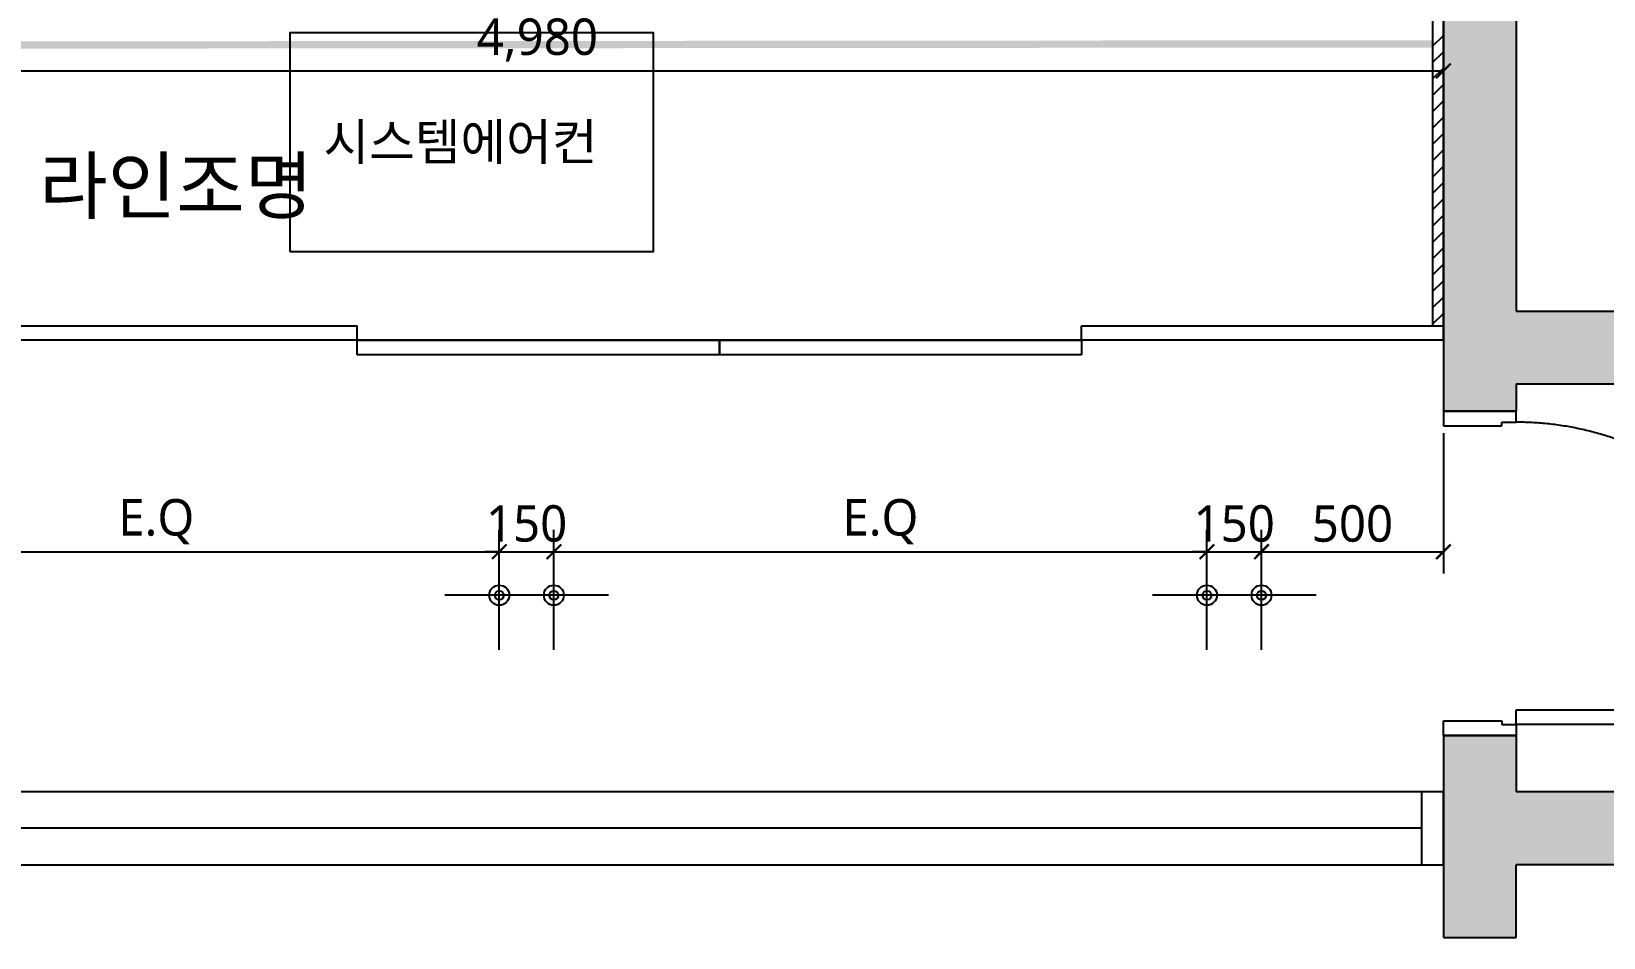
# Model space of a CAD drawing. Header units: millimetres. Extents: x 512 to 764439, y -71 to 559481.
# Drawn here: x 341089 to 345409, y 272381 to 274869 of the extents above; entities that cross this region are included whole.
import ezdxf

# ---------------------------------------------------------------- set-up
doc = ezdxf.new("R2010")
doc.units = ezdxf.units.MM
doc.header["$LTSCALE"] = 50
doc.linetypes.add('CENTER2', pattern=[28.575, 19.05, -3.175, 3.175, -3.175])
for name, color, linetype in [('#조명', 40, 'Continuous'), ('DIM', 7, 'Continuous'), ('ha', 8, 'Continuous'), ('red', 10, 'Continuous'), ('wall', 2, 'Continuous')]:
    doc.layers.add(name, color=color, linetype=linetype)
doc.layers.add('text', color=7, linetype='Continuous', lineweight=0)
doc.styles.add('N 맑은고딕', font='malgun.ttf')
doc.styles.add('맑은 고딕', font='malgun.ttf')
doc.dimstyles.new('DH IN40', dxfattribs={"dimscale": 40, "dimtxt": 2.5, "dimasz": 1, "dimexe": 1.5, "dimexo": 1.5, "dimtad": 1, "dimdec": 7, "dimlunit": 6, "dimtxsty": '맑은 고딕', "dimblk": 'ARCHTICK', "dimcen": 2.5, "dimclrd": 256, "dimclre": 256, "dimclrt": 256, "dimadec": 0, "dimazin": 0, "dimtfac": 1, "dimtdec": 7, "dimtix": 1, "dimtmove": 0, "dimatfit": 3, "dimldrblk": 'ARCHTICK', "dimfxl": 1, "dimtfillclr": 1, "dimlwd": -1, "dimlwe": -1, "dimarcsym": 0})

# ---------------------------------------------------------------- blocks, each defined once
blk = doc.blocks.new('123123')
at = {"layer": 'ha', "linetype": 'Continuous'}
h = blk.add_hatch(color=8, dxfattribs=at)
h.dxf.hatch_style = 1
h.paths.add_polyline_path([(327221.9, 120647.9), (327221.9, 120977.9), (326991.9, 120977.9), (326991.9, 115837.9), (327221.9, 115837.9)])
h.paths.add_polyline_path([(326071.9, 119477.9), (324731.9, 119477.9), (324731.9, 119277.9), (326071.9, 119277.9)])
h.paths.add_polyline_path([(323831.9, 119477.9), (322821.9, 119477.9), (322821.9, 118447.9), (321491.9, 118447.9), (321491.9, 120777.9), (322691.9, 120777.9), (322691.9, 120977.9), (321291.9, 120977.9), (321291.9, 117667.9), (320191.9, 117667.9), (320191.9, 116287.9), (320391.9, 116287.9), (320391.9, 117467.9), (322851.9, 117467.9), (322851.9, 116147.9), (322621.9, 116147.9), (322621.9, 115967.9), (322881.9, 115967.9), (323721.9, 115967.9), (323721.9, 116147.9), (323021.9, 116147.9), (323021.9, 119277.9), (323831.9, 119277.9)])
h.paths.add_polyline_path([(322621.9, 118247.9), (322621.9, 117667.9), (321491.9, 117667.9), (321491.9, 118247.9)], flags=16)
h.paths.add_polyline_path([(322821.9, 114687.9), (322821.9, 115047.9), (322621.9, 115047.9), (322621.9, 114687.9), (321641.9, 114687.9), (321641.9, 114487.9), (322821.9, 114487.9)])
h.paths.add_polyline_path([(320741.9, 114687.9), (320391.9, 114687.9), (320391.9, 115727.9), (320191.9, 115727.9), (320191.9, 114687.9), (319281.9, 114687.9), (319281.9, 109257.9), (321671.9, 109257.9), (321671.9, 110317.9), (321251.9, 110317.9), (321251.9, 110837.9), (321751.9, 110837.9), (321751.9, 111037.9), (321031.9, 111037.9), (321031.9, 110837.9), (321031.9, 109457.9), (319481.9, 109457.9), (319481.9, 110837.9), (320251.9, 110837.9), (320251.9, 111037.9), (319601.9, 111037.9), (319601.9, 114487.9), (320391.9, 114487.9), (320741.9, 114487.9)])
h.paths.add_polyline_path([(324051.9, 114687.9), (323821.9, 114687.9), (323821.9, 110737.9), (324051.9, 110737.9)])
h.paths.add_polyline_path([(324051.9, 109787.9), (323851.9, 109787.9), (323851.9, 109697.9), (323181.9, 109697.9), (323181.9, 109497.9), (323851.9, 109497.9), (323851.9, 109257.9), (324051.9, 109257.9)])
h.paths.add_polyline_path([(329231.9, 114362.9), (329031.9, 114362.9), (329031.9, 110702.9), (329231.9, 110702.9), (329231.9, 110777.9), (329781.9, 110777.9), (329781.9, 110977.9), (329231.9, 110977.9)])
h.paths.add_polyline_path([(329891.9, 109657.9), (329231.9, 109657.9), (329231.9, 109812.9), (329031.9, 109812.9), (329031.9, 109257.9), (329231.9, 109257.9), (329231.9, 109457.9), (329891.9, 109457.9)])
h.paths.add_polyline_path([(333621.9, 114277.9), (333421.9, 114277.9), (333421.9, 116037.9), (332201.9, 116037.9), (332201.9, 119057.9), (330701.9, 119057.9), (330701.9, 118857.9), (332001.9, 118857.9), (332001.9, 116037.9), (330121.9, 116037.9), (330121.9, 115837.9), (330121.9, 115077.9), (330321.9, 115077.9), (330321.9, 115837.9), (333221.9, 115837.9), (333221.9, 114277.9), (332511.9, 114277.9), (330321.9, 114277.9), (330121.9, 114277.9), (330121.9, 114077.9), (333421.9, 114077.9), (333421.9, 110977.9), (332241.9, 110977.9), (332241.9, 110777.9), (333491.9, 110777.9), (333491.9, 109657.9), (332241.9, 109657.9), (332241.9, 109457.9), (333621.9, 109457.9)])
h.paths.add_polyline_path([(329221.9, 118857.9), (329351.9, 118857.9), (329351.9, 119057.9), (328671.9, 119057.9), (328671.9, 118857.9), (329021.9, 118857.9), (329021.9, 115837.9), (329221.9, 115837.9)])
h.paths.add_polyline_path([(330901.9, 120647.9), (330701.9, 120647.9), (330701.9, 120057.9), (330901.9, 120057.9)])
at = {"layer": 'ha', "color": 8, "linetype": 'Continuous'}
for p, q in [((329001.9, 114392.9), (329001.9, 110937.9)), ((329001.9, 114392.9), (329001.9, 110937.9)), ((329031.9, 114362.9), (329031.9, 110937.9)), ((329031.9, 110937.9), (329031.9, 114362.9)), ((325051.9, 110937.9), (326046.9, 110937.9)), ((326046.9, 110897.9), (326046.9, 110937.9)), ((328036.9, 110937.9), (329031.9, 110937.9)), ((328036.9, 110897.9), (328036.9, 110937.9)), ((329001.9, 110937.9), (329031.9, 110937.9)), ((329001.9, 110937.9), (329031.9, 110937.9)), ((329031.9, 110937.9), (329031.9, 110897.9)), ((329031.9, 110897.9), (329031.9, 110937.9)), ((329031.9, 110897.9), (325051.9, 110897.9)), ((326046.9, 110897.9), (327041.9, 110897.9)), ((326046.9, 110857.9), (326046.9, 110897.9)), ((327041.9, 110897.9), (327041.9, 110857.9)), ((327041.9, 110897.9), (328036.9, 110897.9)), ((327041.9, 110857.9), (327041.9, 110897.9)), ((328036.9, 110897.9), (328036.9, 110857.9)), ((327041.9, 110857.9), (326046.9, 110857.9)), ((328036.9, 110857.9), (327041.9, 110857.9)), ((329031.9, 109657.9), (324051.9, 109657.9)), ((329031.9, 109657.9), (328971.9, 109657.9)), ((328971.9, 109657.9), (328971.9, 109457.9)), ((329031.9, 109457.9), (329031.9, 109657.9)), ((329031.9, 109457.9), (329031.9, 109657.9)), ((328971.9, 109557.9), (324111.9, 109557.9)), ((324051.9, 109457.9), (329031.9, 109457.9)), ((328971.9, 109457.9), (329031.9, 109457.9))]:
    blk.add_line(p, q, dxfattribs=at)
at = {"layer": 'ha', "color": 8}
for p, q in [((329031.9, 114362.9), (329031.9, 110702.9)), ((329231.9, 114362.9), (329231.9, 110977.9)), ((329231.9, 114362.9), (329231.9, 110977.9)), ((329231.9, 110977.9), (329781.9, 110977.9)), ((329231.9, 110777.9), (329781.9, 110777.9)), ((329231.9, 110777.9), (329231.9, 110702.9)), ((329031.9, 110702.9), (329231.9, 110702.9)), ((329031.9, 109812.9), (329031.9, 109257.9)), ((329031.9, 109812.9), (329231.9, 109812.9)), ((329231.9, 109812.9), (329231.9, 109657.9)), ((329891.9, 109657.9), (329231.9, 109657.9)), ((329891.9, 109457.9), (329231.9, 109457.9)), ((329231.9, 109257.9), (329231.9, 109457.9)), ((329031.9, 109257.9), (329231.9, 109257.9))]:
    blk.add_line(p, q, dxfattribs=at)
at = {"layer": 'ha', "color": 8, "linetype": 'Continuous', "transparency": 33554559}
for p, q in [((329001.9, 111705.2), (329031.9, 111735.2)), ((329001.9, 111705.2), (329031.9, 111735.2)), ((329001.9, 111660.3), (329031.9, 111690.3)), ((329001.9, 111660.3), (329031.9, 111690.3)), ((329001.9, 111615.4), (329031.9, 111645.4)), ((329001.9, 111615.4), (329031.9, 111645.4)), ((329001.9, 111570.5), (329031.9, 111600.5)), ((329001.9, 111570.5), (329031.9, 111600.5)), ((329001.9, 111525.6), (329031.9, 111555.6)), ((329001.9, 111525.6), (329031.9, 111555.6)), ((329001.9, 111480.7), (329031.9, 111510.7)), ((329001.9, 111480.7), (329031.9, 111510.7)), ((329001.9, 111435.8), (329031.9, 111465.8)), ((329001.9, 111435.8), (329031.9, 111465.8)), ((329001.9, 111390.9), (329031.9, 111420.9)), ((329001.9, 111390.9), (329031.9, 111420.9)), ((329001.9, 111346), (329031.9, 111376)), ((329001.9, 111346), (329031.9, 111376)), ((329001.9, 111301.1), (329031.9, 111331.1)), ((329001.9, 111301.1), (329031.9, 111331.1)), ((329001.9, 111256.2), (329031.9, 111286.2)), ((329001.9, 111256.2), (329031.9, 111286.2)), ((329001.9, 111211.3), (329031.9, 111241.3)), ((329001.9, 111211.3), (329031.9, 111241.3)), ((329001.9, 111166.4), (329031.9, 111196.4)), ((329001.9, 111166.4), (329031.9, 111196.4)), ((329001.9, 111121.4), (329031.9, 111151.4)), ((329001.9, 111121.4), (329031.9, 111151.4)), ((329001.9, 111076.5), (329031.9, 111106.5)), ((329001.9, 111076.5), (329031.9, 111106.5)), ((329001.9, 111031.6), (329031.9, 111061.6)), ((329001.9, 111031.6), (329031.9, 111061.6)), ((329001.9, 110986.7), (329031.9, 111016.7)), ((329001.9, 110986.7), (329031.9, 111016.7)), ((329001.9, 110941.8), (329031.9, 110971.8)), ((329001.9, 110941.8), (329031.9, 110971.8))]:
    blk.add_line(p, q, dxfattribs=at)
at = {"layer": 'ha', "color": 8, "linetype": 'Continuous', "transparency": 33554687}
for p, q in [((329231.9, 110702.9), (329031.9, 110702.9)), ((329031.9, 110702.9), (329031.9, 110662.9)), ((329231.9, 110672.9), (329231.9, 110702.9)), ((329031.9, 110662.9), (329191.9, 110662.9)), ((329191.9, 110662.9), (329191.9, 110672.9)), ((329191.9, 110672.9), (329231.9, 110672.9)), ((329231.9, 109842.9), (329231.9, 109882.9)), ((329231.9, 109882.9), (330061.9, 109882.9)), ((329031.9, 109812.9), (329031.9, 109852.9)), ((329031.9, 109852.9), (329191.9, 109852.9)), ((329191.9, 109852.9), (329191.9, 109842.9)), ((329191.9, 109842.9), (329231.9, 109842.9)), ((329231.9, 109842.9), (329231.9, 109812.9)), ((330061.9, 109842.9), (329231.9, 109842.9)), ((329231.9, 109812.9), (329031.9, 109812.9))]:
    blk.add_line(p, q, dxfattribs=at)
at = {"layer": 'ha', "color": 8, "linetype": 'CENTER2', "ltscale": 20, "transparency": 33554687}
blk.add_arc((329231.9, 109842.9), 830, 0, 90, dxfattribs=at)
blk = doc.blocks.new('1232144')
at = {"layer": 'red', "linetype": 'Continuous'}
blk.add_lwpolyline([(363577.2, 262665.7), (364577.2, 262665.7), (364577.2, 263265.7), (363577.2, 263265.7)], close=True, dxfattribs=at)
at = {"layer": 'text', "insert": (363669.9, 263016.7), "char_height": 100, "attachment_point": 1, "style": 'N 맑은고딕'}
blk.add_mtext_dynamic_manual_height_columns('시스템에어컨', width=3739.844, gutter_width=747, heights=[0], dxfattribs=at)
blk = doc.blocks.new('_ArchTick')
at = {"color": 0, "linetype": 'ByBlock', "const_width": 0.15}
blk.add_lwpolyline([(-0.5, -0.5), (0.5, 0.5)], dxfattribs=at)
blk = doc.blocks.new('*D798')
at = {"layer": 'Defpoints', "color": 0, "linetype": 'Continuous', "transparency": 16777216}
for p in [(339989.2, 274920), (344969.2, 274920), (344969.2, 274760)]:
    blk.add_point(p, dxfattribs=at)
at = {"layer": 'DIM', "transparency": 16777216}
for p, q in [((339989.2, 274860), (339989.2, 274700)), ((344969.2, 274860), (344969.2, 274700)), ((339989.2, 274760), (344969.2, 274760))]:
    blk.add_line(p, q, dxfattribs=at)
at = {"layer": 'DIM', "linetype": 'Continuous', "transparency": 16777216, "xscale": 40, "yscale": 40, "zscale": 40, "rotation": 180}
blk.add_blockref('_ArchTick', (339989.2, 274760), dxfattribs=at)
at = {"layer": 'DIM', "linetype": 'Continuous', "transparency": 16777216, "xscale": 40, "yscale": 40, "zscale": 40}
blk.add_blockref('_ArchTick', (344969.2, 274760), dxfattribs=at)
at = {"layer": 'DIM', "linetype": 'Continuous', "transparency": 16777216, "insert": (342479.2, 274845.1), "char_height": 100, "attachment_point": 5, "style": '맑은 고딕'}
blk.add_mtext('4,980', dxfattribs=at)
blk = doc.blocks.new('WHAUD')
at = {"layer": '#조명', "linetype": 'Continuous'}
for p, q in [((382552, 278027.6), (382552, 277727.6)), ((382702, 277877.6), (382402, 277877.6))]:
    blk.add_line(p, q, dxfattribs=at)
for radius in [27.5, 12.5]:
    blk.add_circle((382552, 277877.6), radius, dxfattribs=at)
blk = doc.blocks.new('*D1480')
at = {"layer": 'Defpoints', "color": 0, "linetype": 'Continuous', "transparency": 16777216}
for p in [(342374.5, 273440), (340489.2, 273320.5), (342374.5, 273320.5)]:
    blk.add_point(p, dxfattribs=at)
at = {"layer": 'DIM', "transparency": 16777216}
for p, q in [((340489.2, 273380.5), (340489.2, 273500)), ((342374.5, 273380.5), (342374.5, 273500)), ((340489.2, 273440), (342374.5, 273440))]:
    blk.add_line(p, q, dxfattribs=at)
at = {"layer": 'DIM', "linetype": 'Continuous', "transparency": 16777216, "xscale": 40, "yscale": 40, "zscale": 40, "rotation": 180}
blk.add_blockref('_ArchTick', (340489.2, 273440), dxfattribs=at)
at = {"layer": 'DIM', "linetype": 'Continuous', "transparency": 16777216, "xscale": 40, "yscale": 40, "zscale": 40}
blk.add_blockref('_ArchTick', (342374.5, 273440), dxfattribs=at)
at = {"layer": 'DIM', "linetype": 'Continuous', "transparency": 16777216, "insert": (341431.9, 273522.5), "char_height": 100, "attachment_point": 5, "style": '맑은 고딕'}
blk.add_mtext('E.Q', dxfattribs=at)
blk = doc.blocks.new('*D1481')
at = {"layer": 'Defpoints', "color": 0, "linetype": 'Continuous', "transparency": 16777216}
for p in [(342524.5, 273440), (342374.5, 273320.5), (342524.5, 273320.5)]:
    blk.add_point(p, dxfattribs=at)
at = {"layer": 'DIM', "transparency": 16777216}
for p, q in [((342374.5, 273380.5), (342374.5, 273500)), ((342524.5, 273380.5), (342524.5, 273500)), ((342374.5, 273440), (342334.5, 273440)), ((342374.5, 273440), (342524.5, 273440)), ((342524.5, 273440), (342564.5, 273440))]:
    blk.add_line(p, q, dxfattribs=at)
at = {"layer": 'DIM', "linetype": 'Continuous', "transparency": 16777216, "xscale": 40, "yscale": 40, "zscale": 40}
blk.add_blockref('_ArchTick', (342374.5, 273440), dxfattribs=at)
at = {"layer": 'DIM', "linetype": 'Continuous', "transparency": 16777216, "xscale": 40, "yscale": 40, "zscale": 40, "rotation": 180}
blk.add_blockref('_ArchTick', (342524.5, 273440), dxfattribs=at)
at = {"layer": 'DIM', "linetype": 'Continuous', "transparency": 16777216, "insert": (342449.5, 273516.9), "char_height": 100, "attachment_point": 5, "style": '맑은 고딕'}
blk.add_mtext('150', dxfattribs=at)
blk = doc.blocks.new('*D1482')
at = {"layer": 'Defpoints', "color": 0, "linetype": 'Continuous', "transparency": 16777216}
for p in [(344319.2, 273440), (342524.5, 273320.5), (344319.2, 273320.5)]:
    blk.add_point(p, dxfattribs=at)
at = {"layer": 'DIM', "transparency": 16777216}
for p, q in [((342524.5, 273380.5), (342524.5, 273500)), ((344319.2, 273380.5), (344319.2, 273500)), ((342524.5, 273440), (344319.2, 273440))]:
    blk.add_line(p, q, dxfattribs=at)
at = {"layer": 'DIM', "linetype": 'Continuous', "transparency": 16777216, "xscale": 40, "yscale": 40, "zscale": 40, "rotation": 180}
blk.add_blockref('_ArchTick', (342524.5, 273440), dxfattribs=at)
at = {"layer": 'DIM', "linetype": 'Continuous', "transparency": 16777216, "xscale": 40, "yscale": 40, "zscale": 40}
blk.add_blockref('_ArchTick', (344319.2, 273440), dxfattribs=at)
at = {"layer": 'DIM', "linetype": 'Continuous', "transparency": 16777216, "insert": (343421.9, 273522.5), "char_height": 100, "attachment_point": 5, "style": '맑은 고딕'}
blk.add_mtext('E.Q', dxfattribs=at)
blk = doc.blocks.new('*D1483')
at = {"layer": 'Defpoints', "color": 0, "linetype": 'Continuous', "transparency": 16777216}
for p in [(344469.2, 273440), (344319.2, 273320.5), (344469.2, 273320.5)]:
    blk.add_point(p, dxfattribs=at)
at = {"layer": 'DIM', "transparency": 16777216}
for p, q in [((344319.2, 273380.5), (344319.2, 273500)), ((344469.2, 273380.5), (344469.2, 273500)), ((344319.2, 273440), (344279.2, 273440)), ((344319.2, 273440), (344469.2, 273440)), ((344469.2, 273440), (344509.2, 273440))]:
    blk.add_line(p, q, dxfattribs=at)
at = {"layer": 'DIM', "linetype": 'Continuous', "transparency": 16777216, "xscale": 40, "yscale": 40, "zscale": 40}
blk.add_blockref('_ArchTick', (344319.2, 273440), dxfattribs=at)
at = {"layer": 'DIM', "linetype": 'Continuous', "transparency": 16777216, "xscale": 40, "yscale": 40, "zscale": 40, "rotation": 180}
blk.add_blockref('_ArchTick', (344469.2, 273440), dxfattribs=at)
at = {"layer": 'DIM', "linetype": 'Continuous', "transparency": 16777216, "insert": (344394.2, 273516.9), "char_height": 100, "attachment_point": 5, "style": '맑은 고딕'}
blk.add_mtext('150', dxfattribs=at)
blk = doc.blocks.new('*D1484')
at = {"layer": 'Defpoints', "color": 0, "linetype": 'Continuous', "transparency": 16777216}
for p in [(344969.2, 273825.5), (344969.2, 273440), (344469.2, 273320.5)]:
    blk.add_point(p, dxfattribs=at)
at = {"layer": 'DIM', "transparency": 16777216}
for p, q in [((344969.2, 273765.5), (344969.2, 273380)), ((344469.2, 273380.5), (344469.2, 273500)), ((344469.2, 273440), (344969.2, 273440))]:
    blk.add_line(p, q, dxfattribs=at)
at = {"layer": 'DIM', "linetype": 'Continuous', "transparency": 16777216, "xscale": 40, "yscale": 40, "zscale": 40, "rotation": 180}
blk.add_blockref('_ArchTick', (344469.2, 273440), dxfattribs=at)
at = {"layer": 'DIM', "linetype": 'Continuous', "transparency": 16777216, "xscale": 40, "yscale": 40, "zscale": 40}
blk.add_blockref('_ArchTick', (344969.2, 273440), dxfattribs=at)
at = {"layer": 'DIM', "linetype": 'Continuous', "transparency": 16777216, "insert": (344719.2, 273516.7), "char_height": 100, "attachment_point": 5, "style": '맑은 고딕'}
blk.add_mtext('500', dxfattribs=at)

msp = doc.modelspace()

# ---------------------------------------------------------------- linework, layer by layer
at = {"layer": '#조명', "color": 30, "linetype": 'Continuous', "ltscale": 20, "true_color": 0xf26722, "const_width": 20}
msp.add_lwpolyline([(340019.23372999, 274830.52136496), (344939.23372999, 274834.46230223)], dxfattribs=at)

# ---------------------------------------------------------------- block references
at = {"layer": '#조명', "linetype": 'Continuous', "rotation": 270}
for p in [(64496.82614643, 655872.48390914), (64646.82614643, 655872.48390914), (66441.59241644, 655872.48390914), (66591.59241644, 655872.48390914)]:
    msp.add_blockref('WHAUD', p, dxfattribs=at)
at = {"linetype": 'Continuous'}
msp.add_blockref('123123', (15937.37803297, 163122.61808096), dxfattribs=at)
at = {"layer": 'wall', "linetype": 'Continuous'}
msp.add_blockref('1232144', (-21778.58446629, 11598.64742206), dxfattribs=at)

# ---------------------------------------------------------------- texts
at = {"layer": 'text', "linetype": 'Continuous', "insert": (341110, 274520), "char_height": 150, "attachment_point": 1, "style": 'N 맑은고딕'}
msp.add_mtext_dynamic_manual_height_columns('라인조명', width=1930, gutter_width=750, heights=[0], dxfattribs=at)

# ---------------------------------------------------------------- dimensions: what is measured, and where the dimension line sits
at = {"layer": 'DIM', "linetype": 'Continuous'}
dim = msp.add_linear_dim(base=(344969.2337299854, 274760), p1=(339989.2337299854, 274920), p2=(344969.2337299854, 274920), dimstyle='DH IN40', dxfattribs=at)
dim.commit()
dim.dimension.update_dxf_attribs({"geometry": '*D798', "text_midpoint": (342479.2337299854, 274845.0543478261)})
for base, p1, p2, picture, middle in [((344969.2337299853, 273440), (344469.2337299853, 273320.5213649559), (344969.2337299853, 273825.521364956), '*D1484', (344719.2337299853, 273516.6644021739)), ((342524.4674599706, 273440), (342374.4674599706, 273320.5213649559), (342524.4674599706, 273320.5213649559), '*D1481', (342449.4674599706, 273516.9361413043)), ((344469.2337299853, 273440), (344319.2337299853, 273320.5213649559), (344469.2337299853, 273320.5213649559), '*D1483', (344394.2337299853, 273516.9361413043))]:
    dim = msp.add_linear_dim(base=base, p1=p1, p2=p2, dimstyle='DH IN40', override={"dimtmove": 1}, dxfattribs=at)
    dim.commit()
    dim.dimension.update_dxf_attribs({"geometry": picture, "text_midpoint": middle})
for base, p1, p2, picture, middle in [((342374.46745997, 273440), (340489.23372999, 273320.52136496), (342374.46745997, 273320.52136496), '*D1480', (341431.85059498, 273522.54076087)), ((344319.23372999, 273440), (342524.46745997, 273320.52136496), (344319.23372999, 273320.52136496), '*D1482', (343421.85059498, 273522.54076087))]:
    dim = msp.add_linear_dim(base=base, p1=p1, p2=p2, text='E.Q', dimstyle='DH IN40', override={"dimtmove": 1}, dxfattribs=at)
    dim.commit()
    dim.dimension.update_dxf_attribs({"geometry": picture, "text_midpoint": middle})

doc.saveas('drawing.dxf')
